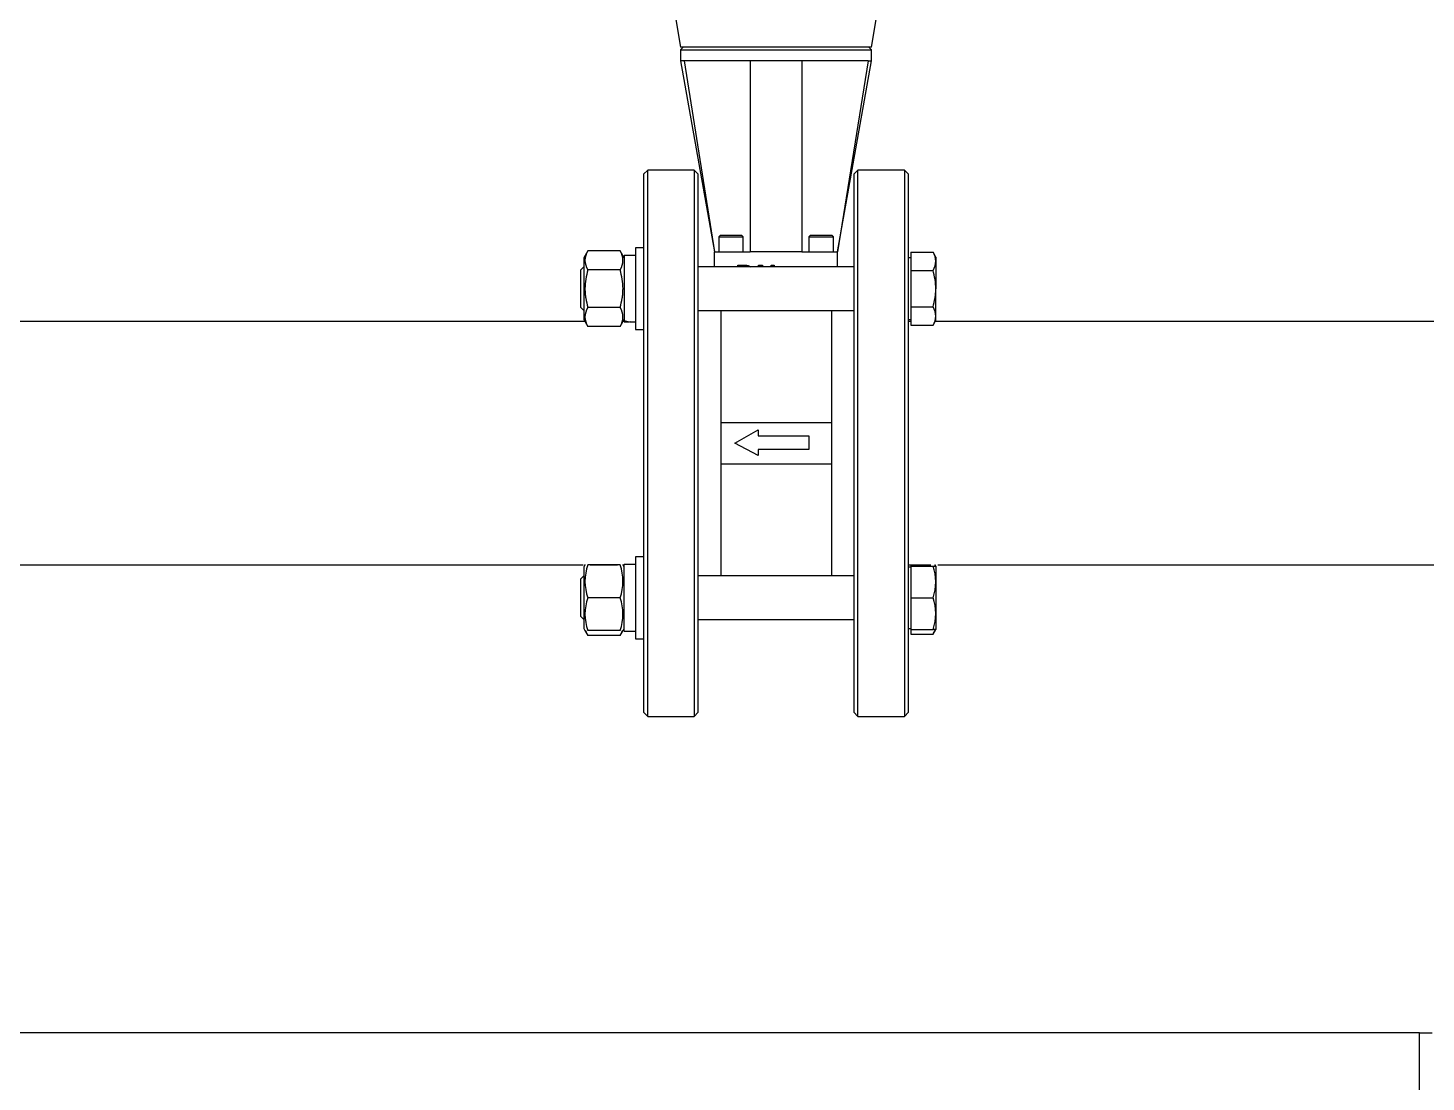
# Model space of a CAD drawing. Extents: x -681219 to -550379, y -242630 to -158199.
# Drawn here: x -637391 to -636433, y -177563 to -176841 of the extents above; entities that cross this region are included whole.
import ezdxf

# ---------------------------------------------------------------- set-up
doc = ezdxf.new("R2010")
doc.units = 0
doc.header["$LTSCALE"] = 1000
for name, color, linetype in [('$TD_AUDIT_GENERATED_(28D8)', 7, 'CONTINUOUS'), ('$TD_AUDIT_GENERATED_(28E4)', 7, 'CONTINUOUS'), ('$TD_AUDIT_GENERATED_(2AE)', 7, 'CONTINUOUS'), ('$TD_AUDIT_GENERATED_(2D60)', 7, 'CONTINUOUS'), ('$TD_AUDIT_GENERATED_(451)', 7, 'CONTINUOUS'), ('16_GB93', 7, 'CONTINUOUS'), ('16_GB97.1', 7, 'CONTINUOUS'), ('E+H蒸汽流量计DN80', 7, 'CONTINUOUS'), ('M16_GB6170', 7, 'CONTINUOUS'), ('M16×120_GB5782', 7, 'CONTINUOUS')]:
    doc.layers.add(name, color=color, linetype=linetype)

msp = doc.modelspace()

# ---------------------------------------------------------------- linework, layer by layer
at = {"layer": '$TD_AUDIT_GENERATED_(28D8)', "color": 7, "linetype": 'Continuous'}
for p, q in [((-636786.0061, -177042.4055), (-636787.5024, -177042.4055)), ((-636368.416, -177042.4055), (-636769.3236, -177042.4055)), ((-636787.5024, -177208.8658), (-636772.1387, -177208.8658)), ((-636767.3944, -177208.8658), (-636368.416, -177208.8658))]:
    msp.add_line(p, q, dxfattribs=at)
at = {"layer": '$TD_AUDIT_GENERATED_(28E4)', "color": 7, "linetype": 'Continuous'}
for p, q in [((-636966.1199, -176938.6015), (-636968.9254, -176941.4071)), ((-636968.9254, -176941.4071), (-636968.9254, -177309.8642)), ((-636966.1199, -177312.6697), (-636966.1199, -176938.6015)), ((-636934.3241, -176938.6015), (-636966.1199, -176938.6015)), ((-636934.3241, -176938.6015), (-636934.3241, -177312.6697)), ((-636931.5186, -176941.4071), (-636934.3241, -176938.6015)), ((-636931.5186, -177309.8642), (-636931.5186, -176941.4071)), ((-636822.1037, -176938.6015), (-636824.9092, -176941.4071)), ((-636824.9092, -176941.4071), (-636824.9092, -177309.8642)), ((-636822.1037, -177312.6697), (-636822.1037, -176938.6015)), ((-636790.3079, -176938.6015), (-636822.1037, -176938.6015)), ((-636790.3079, -176938.6015), (-636790.3079, -177312.6697)), ((-636787.5024, -176941.4071), (-636790.3079, -176938.6015)), ((-636787.5024, -177309.8642), (-636787.5024, -176941.4071)), ((-636968.9254, -177309.8642), (-636966.1199, -177312.6697)), ((-636934.3241, -177312.6697), (-636931.5186, -177309.8642)), ((-636824.9092, -177309.8642), (-636822.1037, -177312.6697)), ((-636790.3079, -177312.6697), (-636787.5024, -177309.8642)), ((-636966.1199, -177312.6697), (-636934.3241, -177312.6697)), ((-636822.1037, -177312.6697), (-636790.3079, -177312.6697))]:
    msp.add_line(p, q, dxfattribs=at)
at = {"layer": '$TD_AUDIT_GENERATED_(2AE)', "color": 7, "linetype": 'Continuous'}
msp.add_line((-636437.6186, -177529.2551), (-638948.5508, -177529.2551), dxfattribs=at)
at = {"layer": '$TD_AUDIT_GENERATED_(2D60)', "color": 7, "linetype": 'Continuous'}
for p, q in [((-637009.002, -177042.4055), (-637518.8056, -177042.4055)), ((-636982.2049, -177042.4055), (-636983.0888, -177042.4055)), ((-637632.097, -177208.8658), (-637010.3184, -177208.8658)), ((-637005.4033, -177208.8658), (-636986.6875, -177208.8658))]:
    msp.add_line(p, q, dxfattribs=at)
at = {"layer": '$TD_AUDIT_GENERATED_(451)', "color": 7, "linetype": 'Continuous'}
for p, q in [((-636437.6186, -177529.2551), (-636429.015, -177529.2551)), ((-636437.6186, -177720.0298), (-636437.6186, -177529.2551))]:
    msp.add_line(p, q, dxfattribs=at)
at = {"layer": '16_GB93', "color": 7, "linetype": 'Continuous'}
for p, q in [((-636982.2049, -176997.015), (-636982.2049, -177041.6924)), ((-636974.5365, -176997.015), (-636982.2049, -176997.015)), ((-636982.2049, -177042.6237), (-636982.2049, -177041.6924)), ((-636982.2049, -177042.6513), (-636981.0819, -177042.6513)), ((-636982.2049, -177254.2562), (-636982.2049, -177208.6199)), ((-636974.5365, -177208.6199), (-636982.2049, -177208.6199)), ((-636982.2049, -177254.2562), (-636974.5365, -177254.2562))]:
    msp.add_line(p, q, dxfattribs=at)
for centre, start, end in [((-636975.6595, -177019.8332), 253.3305416, 272.8209894), ((-636981.0819, -177019.8332), 267.1790106, 278.4186247)]:
    msp.add_arc(centre, 22.8182, start, end, dxfattribs=at)
at = {"layer": '16_GB97.1', "color": 7, "linetype": 'Continuous'}
for p, q in [((-636974.5365, -176991.7781), (-636974.5365, -177047.8883)), ((-636968.9254, -176991.7781), (-636974.5365, -176991.7781)), ((-636974.5365, -177047.8883), (-636968.9254, -177047.8883)), ((-636974.5365, -177203.3829), (-636974.5365, -177259.4932)), ((-636968.9254, -177203.3829), (-636974.5365, -177203.3829)), ((-636974.5365, -177259.4932), (-636968.9254, -177259.4932))]:
    msp.add_line(p, q, dxfattribs=at)
at = {"layer": 'E+H蒸汽流量计DN80', "color": 7, "linetype": 'Continuous'}
for p, q in [((-636950.6062, -176812.8543), (-636943.6758, -176854.4362)), ((-636812.752, -176854.4362), (-636805.8217, -176812.8543)), ((-636812.752, -176854.4362), (-636943.6758, -176854.4362)), ((-636941.8055, -176854.4362), (-636943.6758, -176856.3066)), ((-636943.6758, -176856.3066), (-636812.752, -176856.3066)), ((-636943.6758, -176856.3066), (-636943.6758, -176863.7879)), ((-636812.752, -176856.3066), (-636814.6223, -176854.4362)), ((-636812.752, -176863.7879), (-636812.752, -176856.3066)), ((-636941.2183, -176863.7879), (-636943.6758, -176863.7879)), ((-636943.6758, -176863.7879), (-636920.2966, -176994.7118)), ((-636895.9822, -176863.7879), (-636941.2187, -176863.7879)), ((-636941.2183, -176863.7879), (-636920.2966, -176994.7118)), ((-636895.9822, -176863.7879), (-636895.9822, -176994.7118)), ((-636860.4458, -176863.7879), (-636895.9821, -176863.7879)), ((-636815.2092, -176863.7879), (-636860.4457, -176863.7879)), ((-636860.4457, -176863.7879), (-636860.4457, -176994.7118)), ((-636815.2095, -176863.7879), (-636836.1313, -176994.7118)), ((-636836.1313, -176994.7118), (-636812.752, -176863.7879)), ((-636815.2095, -176863.7879), (-636812.752, -176863.7879)), ((-636916.5559, -176983.4897), (-636917.4911, -176984.4249)), ((-636917.4911, -176984.4249), (-636900.658, -176984.4249)), ((-636917.4911, -176984.4249), (-636917.4911, -176994.7118)), ((-636901.5932, -176983.4897), (-636916.5559, -176983.4897)), ((-636900.658, -176984.4249), (-636901.5932, -176983.4897)), ((-636900.658, -176994.7118), (-636900.658, -176984.4249)), ((-636854.8347, -176983.4897), (-636855.7698, -176984.4249)), ((-636855.7698, -176984.4249), (-636838.9368, -176984.4249)), ((-636855.7698, -176984.4249), (-636855.7698, -176994.7118)), ((-636839.8719, -176983.4897), (-636854.8347, -176983.4897)), ((-636838.9368, -176984.4249), (-636839.8719, -176983.4897)), ((-636838.9368, -176994.7118), (-636838.9368, -176984.4249)), ((-636920.2966, -177004.8704), (-636920.2966, -176994.7118)), ((-636920.2966, -176994.7118), (-636895.9822, -176994.7118)), ((-636860.4457, -176994.7118), (-636895.9822, -176994.7118)), ((-636860.4457, -176994.7118), (-636836.1313, -176994.7118)), ((-636836.1313, -177004.8704), (-636836.1313, -176994.7118)), ((-636904.4206, -177004.8704), (-636904.4206, -177003.7734)), ((-636890.3123, -177004.8704), (-636890.3123, -177003.7734)), ((-636890.3123, -177003.7734), (-636887.5991, -177003.7734)), ((-636887.5991, -177003.7734), (-636887.154, -177004.8704)), ((-636881.4432, -177004.8704), (-636881.457, -177003.7734)), ((-636881.457, -177003.7734), (-636879.4943, -177003.7734)), ((-636879.4943, -177003.7734), (-636879.4943, -177004.8704)), ((-636916.1154, -177034.7959), (-636916.1154, -177216.4753)), ((-636840.3125, -177034.7959), (-636840.3125, -177216.4753)), ((-636840.3125, -177111.6081), (-636916.1154, -177111.6081)), ((-636906.4143, -177125.6356), (-636890.4693, -177116.5554)), ((-636890.4693, -177116.5554), (-636890.4693, -177120.6745)), ((-636890.4693, -177133.962), (-636906.4143, -177125.6356)), ((-636890.4693, -177120.6745), (-636855.656, -177120.6745)), ((-636855.656, -177120.6745), (-636855.656, -177129.8429)), ((-636855.656, -177129.8429), (-636890.4693, -177129.8429)), ((-636890.4693, -177129.8429), (-636890.4693, -177133.962)), ((-636916.1154, -177139.6632), (-636840.3125, -177139.6632))]:
    msp.add_line(p, q, dxfattribs=at)
msp.add_open_spline([(-636904.4206, -177003.7734), (-636902.7004, -177003.7734), (-636900.9801, -177003.7734), (-636899.2599, -177003.7734), (-636897.7748, -177003.7734), (-636896.5699, -177004.1311), (-636895.6452, -177004.8423)], degree=3, knots=[0, 0, 0, 0, 0.146271537, 0.146271537, 0.146271537, 0.252733681, 0.252733681, 0.252733681, 0.252733681], dxfattribs=at)
at = {"layer": 'M16_GB6170', "color": 7, "linetype": 'Continuous'}
for p, q in [((-637007.0709, -176993.9162), (-637009.8859, -176998.7918)), ((-636985.0199, -176993.9162), (-637007.0709, -176993.9162)), ((-636982.2049, -176998.7918), (-636985.0199, -176993.9162)), ((-637009.8859, -176998.7918), (-637009.8859, -177040.8745)), ((-636985.0196, -177006.8747), (-637007.0712, -177006.8747)), ((-636985.0196, -177032.7916), (-637007.0712, -177032.7916)), ((-637009.8859, -177040.8745), (-637007.0709, -177045.7501)), ((-636985.0199, -177045.7501), (-636982.2049, -177040.8745)), ((-636985.0199, -177045.7501), (-637007.0709, -177045.7501)), ((-637009.076, -177208.994), (-637009.8859, -177210.3967)), ((-637009.8859, -177210.3967), (-637009.8859, -177252.4794)), ((-637009.002, -177208.8658), (-637009.076, -177208.994)), ((-636985.0196, -177208.994), (-637007.0712, -177208.994)), ((-636983.0148, -177208.994), (-636983.0888, -177208.8658)), ((-636982.2049, -177210.3967), (-636983.0148, -177208.994)), ((-636985.0199, -177231.4381), (-637007.0709, -177231.4381)), ((-637009.8859, -177252.4794), (-637009.076, -177253.8821)), ((-636983.0148, -177253.8821), (-636982.2049, -177252.4794)), ((-637009.076, -177253.8821), (-637007.0709, -177257.355)), ((-636985.0196, -177253.8821), (-637007.0712, -177253.8821)), ((-636985.0199, -177257.355), (-637007.0709, -177257.355)), ((-636985.0199, -177257.355), (-636983.0148, -177253.8821))]:
    msp.add_line(p, q, dxfattribs=at)
for centre, radius, start, end in [((-636997.4502, -177000.3957), 11.5992, 146.0398024, 213.9572864), ((-636994.6406, -177000.3957), 11.5992, 326.0428621, 33.960049), ((-636997.4502, -177039.2706), 11.5992, 146.0428621, 213.960049), ((-636994.6405, -177039.2706), 11.5992, 326.0398024, 33.9572864), ((-636976.38, -177220.2156), 32.6784, 159.9161491, 200.0855317), ((-637015.7107, -177220.2156), 32.6783, 339.9144081, 20.0839111), ((-636976.3801, -177242.6605), 32.6783, 159.9144081, 200.0839111), ((-637015.7108, -177242.6605), 32.6784, 339.9161491, 20.0855317), ((-636997.4502, -177250.8755), 11.5992, 195.2184678, 213.960049), ((-636994.6405, -177250.8755), 11.5992, 326.0398024, 344.7226116)]:
    msp.add_arc(centre, radius, start, end, dxfattribs=at)
for points, knots in [([(-637007.0712, -177006.8747), (-637007.6797, -177008.9825), (-637008.1902, -177011.1418), (-637008.8881, -177015.4706), (-637009.0762, -177017.6469), (-637009.0759, -177020.932), (-637009.0293, -177022.0304), (-637008.8442, -177024.2341), (-637008.7066, -177025.3289), (-637008.1796, -177028.5747), (-637007.6759, -177030.697), (-637007.0712, -177032.7916)], [0, 0, 0, 0, 0.25, 0.25, 0.5, 0.5, 0.625, 0.625, 0.75, 0.75, 1, 1, 1, 1]), ([(-636985.0196, -177032.7916), (-636984.4149, -177030.697), (-636983.9112, -177028.5747), (-636983.3841, -177025.3289), (-636983.2465, -177024.2341), (-636983.0615, -177022.0304), (-636983.0149, -177020.932), (-636983.0146, -177017.6469), (-636983.2026, -177015.4706), (-636983.9006, -177011.1418), (-636984.4111, -177008.9825), (-636985.0196, -177006.8747)], [0, 0, 0, 0, 0.25, 0.25, 0.375, 0.375, 0.5, 0.5, 0.75, 0.75, 1, 1, 1, 1])]:
    msp.add_open_spline(points, degree=3, knots=knots, dxfattribs=at)
at = {"layer": 'M16×120_GB5782', "color": 7, "linetype": 'Continuous'}
for p, q in [((-636786.0061, -176994.8174), (-636770.7344, -176994.8174)), ((-636786.0061, -176994.8174), (-636786.0061, -177007.3253)), ((-636768.799, -176998.1695), (-636770.7344, -176994.8174)), ((-636824.9092, -177004.8704), (-636931.5186, -177004.8704)), ((-636786.0061, -176998.7918), (-636787.5024, -176998.7918)), ((-636768.799, -176998.1695), (-636768.799, -177019.8332)), ((-637009.8859, -177004.9078), (-637011.9433, -177006.9652)), ((-637011.9433, -177032.7011), (-637011.9433, -177006.9652)), ((-636786.0061, -177007.3253), (-636770.7341, -177007.3253)), ((-636786.0061, -177007.3253), (-636786.0061, -177032.3411)), ((-636768.799, -177041.4969), (-636768.799, -177019.8332)), ((-637011.9433, -177032.7011), (-637009.8859, -177034.7585)), ((-636786.0061, -177032.3411), (-636770.7341, -177032.3411)), ((-636786.0061, -177032.3411), (-636786.0061, -177044.849)), ((-636931.5186, -177034.7959), (-636824.9092, -177034.7959)), ((-636787.5024, -177040.8745), (-636786.0061, -177040.8745)), ((-636770.7344, -177044.849), (-636768.799, -177041.4969)), ((-636786.0061, -177044.849), (-636770.7344, -177044.849)), ((-636786.0061, -177210.3967), (-636787.5024, -177210.3967)), ((-636786.0061, -177208.8658), (-636786.0061, -177209.7744)), ((-636786.0061, -177209.7744), (-636770.7341, -177209.7744)), ((-636786.0061, -177209.7744), (-636786.0061, -177231.4381)), ((-636770.7341, -177209.7744), (-636768.799, -177209.7744)), ((-636768.799, -177209.7744), (-636769.3236, -177208.8658)), ((-636768.799, -177209.7744), (-636768.799, -177253.1017)), ((-637009.8859, -177216.5127), (-637011.9433, -177218.5701)), ((-637011.9433, -177244.306), (-637011.9433, -177218.5701)), ((-636824.9092, -177216.4753), (-636931.5186, -177216.4753)), ((-636786.0061, -177231.4381), (-636770.7344, -177231.4381)), ((-636786.0061, -177231.4381), (-636786.0061, -177253.1017)), ((-637011.9433, -177244.306), (-637009.8859, -177246.3634)), ((-636931.5186, -177246.4008), (-636824.9092, -177246.4008)), ((-636787.5024, -177252.4794), (-636786.0061, -177252.4794)), ((-636786.0061, -177253.1017), (-636770.7341, -177253.1017)), ((-636786.0061, -177253.1017), (-636786.0061, -177256.4539)), ((-636770.7344, -177256.4539), (-636768.799, -177253.1017)), ((-636768.799, -177253.1017), (-636770.7341, -177253.1017)), ((-636786.0061, -177256.4539), (-636770.7344, -177256.4539))]:
    msp.add_line(p, q, dxfattribs=at)
for centre, radius, start, end in [((-636780.0206, -177001.0715), 11.1959, 326.0428621, 33.960049), ((-636780.0205, -177038.5948), 11.1958, 326.0398024, 33.9572864), ((-636800.3581, -177220.6058), 31.542, 339.9144081, 20.0839111), ((-636780.0206, -177212.6764), 11.1959, 15.2184681, 20.191633), ((-636800.3582, -177242.2703), 31.5421, 339.9161491, 20.0855317), ((-636780.0205, -177250.1997), 11.1958, 326.0398024, 342.0248533)]:
    msp.add_arc(centre, radius, start, end, dxfattribs=at)
for points, knots in [([(-636768.799, -177019.8332), (-636768.799, -177017.7195), (-636768.9807, -177015.6196), (-636769.6542, -177011.4431), (-636770.1468, -177009.3596), (-636770.7341, -177007.3253)], [0, 0, 0, 0, 0.5, 0.5, 1, 1, 1, 1]), ([(-636770.7341, -177032.3411), (-636770.1502, -177030.3186), (-636769.664, -177028.2696), (-636769.1553, -177025.1362), (-636769.0225, -177024.0798), (-636768.8439, -177021.9514), (-636768.799, -177020.8906), (-636768.799, -177019.8332)], [0, 0, 0, 0, 0.5, 0.5, 0.75, 0.75, 1, 1, 1, 1])]:
    msp.add_open_spline(points, degree=3, knots=knots, dxfattribs=at)

doc.saveas('drawing.dxf')
